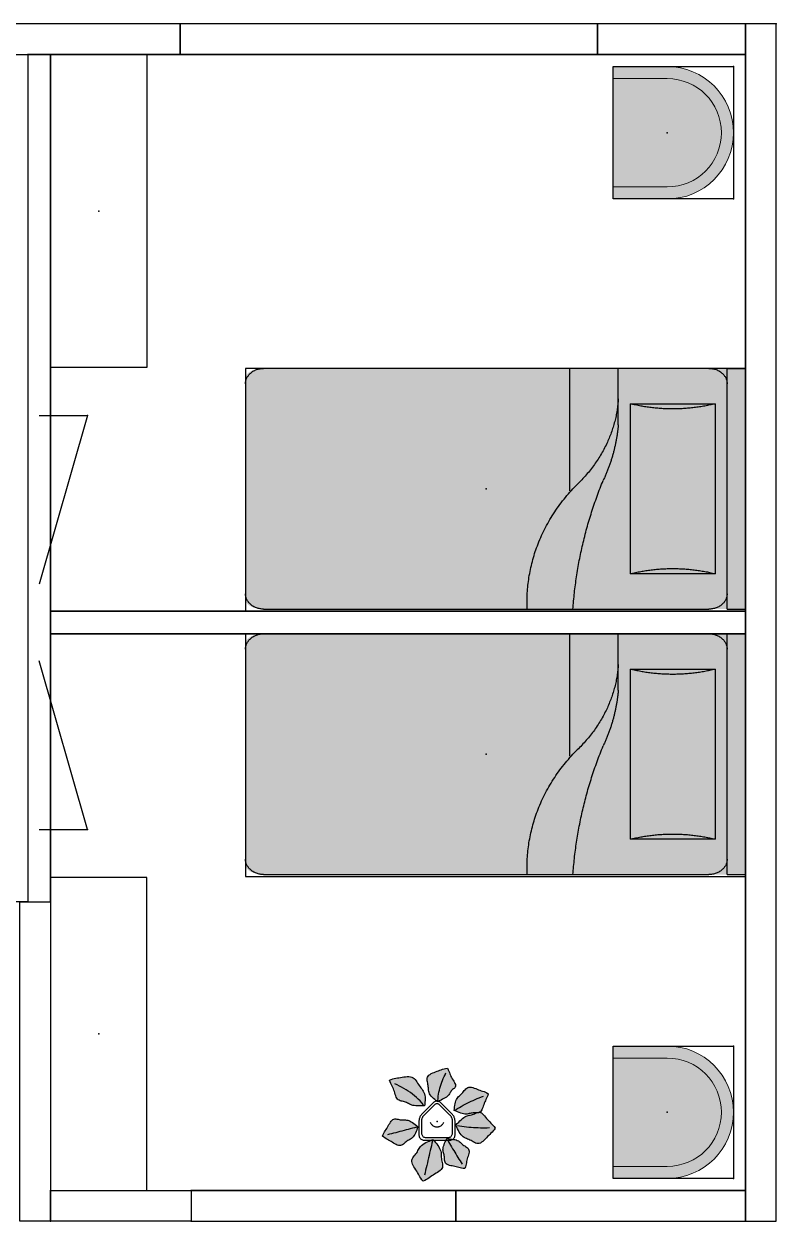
# Model space of a CAD drawing. Header units: millimetres. Extents: x 0 to 9246, y 0 to 4972.
# Drawn here: x 6122 to 9246, y 0 to 4972 of the extents above; entities that cross this region are included whole.
import ezdxf

# ---------------------------------------------------------------- set-up
doc = ezdxf.new("R2010")
doc.units = ezdxf.units.MM
for name, color, linetype, true_color in [('Doors', 96, 'Continuous', 0x007f00), ('EH-PLANT-FILL', 9, 'Continuous', 0xa6e6bd), ('EH-PLANT-LEAVES', 103, 'Continuous', 0x4dcc7a), ('EH-PLANT-POT', 118, 'Continuous', 0x003b2b), ('EH-PLANT-STEMS', 37, 'Continuous', 0x8c5e36), ('Furniture', 37, 'Continuous', 0x75664f), ('FurnitureRefRec', 254, 'Continuous', 0xd5d5d5), ('PT Top Left Furniture', 211, 'Continuous', 0xff7fff), ('PT Top Right', 96, 'Continuous', 0x007f00), ('PT Top Right Furniture', 200, 'Continuous', 0xbf3fff), ('Walls', 1, 'Continuous', 0xff0000)]:
    doc.layers.add(name, color=color, linetype=linetype, true_color=true_color)
for name, color, linetype in [('Furniture Stretch', 7, 'Continuous'), ('Rooms$Bed Room', 7, 'Continuous'), ('Rooms$Living Room', 7, 'Continuous'), ('Windows', 7, 'Continuous')]:
    doc.layers.add(name, color=color, linetype=linetype)

# ---------------------------------------------------------------- blocks, each defined once
blk = doc.blocks.new('Chair')
at = {"layer": 'Furniture'}
blk.add_hatch(color=7, dxfattribs=at).paths.add_polyline_path([(500, 0), (500, 225), (499.8, 234.5), (499.3, 244), (498.5, 253.4), (497.4, 262.9), (495.9, 272.2), (494.1, 281.6), (492, 290.8), (489.6, 300), (486.8, 309.1), (483.8, 318.1), (480.4, 326.9), (476.7, 335.7), (472.8, 344.3), (468.5, 352.8), (463.9, 361.1), (459.1, 369.3), (454, 377.3), (448.6, 385.1), (442.9, 392.7), (437, 400.1), (430.8, 407.4), (424.4, 414.4), (417.8, 421.1), (410.9, 427.7), (403.8, 434), (396.5, 440), (388.9, 445.8), (381.2, 451.3), (373.3, 456.6), (365.2, 461.6), (357, 466.3), (348.6, 470.7), (340, 474.8), (331.3, 478.6), (322.5, 482.1), (313.6, 485.3), (304.5, 488.2), (295.4, 490.8), (286.2, 493.1), (276.9, 495.1), (267.6, 496.7), (258.1, 498), (248.7, 499), (239.2, 499.6), (229.7, 500), (220.3, 500), (210.8, 499.6), (201.3, 499), (191.9, 498), (182.4, 496.7), (173.1, 495.1), (163.8, 493.1), (154.6, 490.8), (145.5, 488.2), (136.4, 485.3), (127.5, 482.1), (118.7, 478.6), (110, 474.8), (101.4, 470.7), (93, 466.3), (84.8, 461.6), (76.7, 456.6), (68.8, 451.3), (61.1, 445.8), (53.5, 440), (46.2, 434), (39.1, 427.7), (32.2, 421.1), (25.6, 414.4), (19.2, 407.4), (13, 400.1), (7.1, 392.7), (1.4, 385.1), (-4, 377.3), (-9.1, 369.3), (-13.9, 361.1), (-18.5, 352.8), (-22.8, 344.3), (-26.7, 335.7), (-30.4, 326.9), (-33.8, 318.1), (-36.8, 309.1), (-39.6, 300), (-42, 290.8), (-44.1, 281.6), (-45.9, 272.2), (-47.4, 262.9), (-48.5, 253.4), (-49.3, 244), (-49.8, 234.5), (-50, 225), (-50, 0)], flags=0)
at = {"layer": 'Furniture', "linetype": 'Continuous', "lineweight": 13}
for p, q in [((0, 225), (0, 0)), ((450, 0), (450, 225)), ((0, 0), (450, 0))]:
    blk.add_line(p, q, dxfattribs=at)
for points in [[(-50, 225), (-50, 0)], [(500, 0), (500, 225)]]:
    blk.add_lwpolyline(points, dxfattribs=at)
for radius in [275, 225]:
    blk.add_arc((225, 225), radius, 0, 180, dxfattribs=at)
at = {"layer": 'FurnitureRefRec'}
blk.add_lwpolyline([(500, 500), (-50, 500), (-50, 0), (500, 0)], close=True, dxfattribs=at)
at = {"layer": 'PT Top Left Furniture'}
blk.add_point((-50, 500), dxfattribs=at)
at = {"layer": 'PT Top Right Furniture'}
blk.add_point((500, 500), dxfattribs=at)
blk = doc.blocks.new('Bedopstelling Klein')
at = {"layer": 'Furniture'}
blk.add_hatch(color=7, dxfattribs=at).paths.add_polyline_path([(-75.3, 0), (-71.9, 0), (-68.5, 0.2), (-65.1, 0.4), (-61.6, 0.7), (-58.1, 1.1), (-54.6, 1.5), (-51.1, 2.1), (-47.6, 2.8), (-44.1, 3.6), (-40.7, 4.5), (-37.4, 5.5), (-34.1, 6.5), (-32.5, 7.1), (-30.9, 7.7), (-29.4, 8.3), (-27.8, 9), (-26.3, 9.6), (-24.9, 10.3), (-23.5, 11), (-22.1, 11.7), (-20.7, 12.5), (-19.4, 13.3), (-18.1, 14), (-16.8, 14.8), (-15.6, 15.6), (-14.5, 16.5), (-13.4, 17.3), (-12.3, 18.2), (-11.2, 19), (-10.3, 19.9), (-9.3, 20.8), (-8.4, 21.7), (-7.6, 22.6), (-6.8, 23.5), (-6, 24.4), (-5.3, 25.3), (-4.9, 25.8), (-4.6, 26.3), (-4.3, 26.7), (-4, 27.2), (-3.7, 27.7), (-3.4, 28.1), (-3.2, 28.6), (-2.9, 29.1), (-2.7, 29.5), (-2.4, 30), (-2.2, 30.5), (-2, 30.9), (-1.8, 31.4), (-1.6, 31.9), (-1.4, 32.3), (-1.3, 32.8), (-1.1, 33.3), (-1, 33.7), (-0.8, 34.2), (-0.7, 34.7), (-0.6, 35.1), (-0.5, 35.6), (-0.4, 36), (-0.3, 36.5), (-0.2, 37), (-0.2, 37.4), (-0.1, 37.9), (-0.1, 38.3), (0, 38.8), (0, 39.2), (0, 39.7), (0, 40.1), (0, 959.9), (0, 960.3), (0, 960.8), (0, 961.2), (-0.1, 961.7), (-0.1, 962.1), (-0.2, 962.6), (-0.2, 963), (-0.3, 963.5), (-0.4, 964), (-0.5, 964.4), (-0.6, 964.9), (-0.7, 965.3), (-0.8, 965.8), (-1, 966.3), (-1.1, 966.7), (-1.3, 967.2), (-1.4, 967.7), (-1.6, 968.1), (-1.8, 968.6), (-2, 969.1), (-2.2, 969.5), (-2.4, 970), (-2.7, 970.5), (-2.9, 970.9), (-3.2, 971.4), (-3.4, 971.9), (-3.7, 972.3), (-4, 972.8), (-4.3, 973.3), (-4.6, 973.7), (-4.9, 974.2), (-5.3, 974.7), (-6, 975.6), (-6.8, 976.5), (-7.6, 977.4), (-8.4, 978.3), (-9.3, 979.2), (-10.3, 980.1), (-11.2, 981), (-12.3, 981.8), (-13.4, 982.7), (-14.5, 983.5), (-15.6, 984.4), (-16.8, 985.2), (-18.1, 986), (-19.4, 986.7), (-20.7, 987.5), (-22.1, 988.3), (-23.5, 989), (-24.9, 989.7), (-26.3, 990.4), (-27.8, 991), (-29.4, 991.7), (-30.9, 992.3), (-32.5, 992.9), (-34.1, 993.5), (-37.4, 994.5), (-40.7, 995.5), (-44.1, 996.4), (-47.6, 997.2), (-51.1, 997.9), (-54.6, 998.5), (-58.1, 998.9), (-61.6, 999.3), (-65.1, 999.6), (-68.5, 999.8), (-71.9, 1000), (-75.3, 1000), (-2076.2, 1000), (-2076.2, 0), (-2000, 0)], flags=0)
at = {"layer": 'Furniture', "color": 37, "true_color": 0x766750}
for p, q in [((-2000, 1000), (-2076.2, 1000)), ((-75.3, 1000), (-1924.7, 1000)), ((-1949.8, 852.9), (-1598.4, 852.9)), ((-1949.8, 147.1), (-1949.8, 852.9)), ((-1598.4, 852.9), (-1598.4, 147.1)), ((-1598.4, 147.1), (-1949.8, 147.1)), ((-1924.7, 0), (-75.3, 0)), ((-2000, 0), (-2076.2, 0))]:
    blk.add_line(p, q, dxfattribs=at)
for points in [[(-2076.2, 1000), (-2076.2, 0)], [(-2000, 1000), (-2000, 0)], [(0, 64.2), (0, 935.8)], [(-1347.4, 508), (-1347.4, 0)], [(-1548.2, 234.2), (-1548.2, 0)]]:
    blk.add_lwpolyline(points, dxfattribs=at)
for points, weights in [([(-2000, 935.8), (-2000, 1000), (-1924.7, 1000)], [1, 0.707106781186, 1]), ([(-1359.9, 1000), (-1378.9, 725.2), (-1485.4, 465.3)], [1, 0.990404896115, 1]), ([(-1170.2, 1000), (-1155.8, 710.3), (-1372.5, 486.7)], [1, 0.933646644704, 1]), ([(-75.3, 1000), (0, 1000), (0, 935.8)], [1, 0.707106781187, 1]), ([(-1598.4, 852.9), (-1774.1, 809.3), (-1949.8, 852.9)], [1, 0.959999998575, 1]), ([(-1548.2, 127.2), (-1534.8, 333.4), (-1372.5, 486.7)], [1, 0.942933891278, 1]), ([(-1548.2, 234.2), (-1537.6, 353.8), (-1485.4, 465.3)], [1, 0.988393644073, 1]), ([(-1949.8, 147.1), (-1774.1, 190.7), (-1598.4, 147.1)], [1, 0.959999998575, 1]), ([(-1924.7, 0), (-2000, 0), (-2000, 64.2)], [1, 0.707106781186, 1]), ([(0, 64.2), (0, 0), (-75.3, 0)], [1, 0.707106781186, 1])]:
    blk.add_rational_spline(points, weights, degree=2, dxfattribs=at)
at = {"layer": 'FurnitureRefRec'}
blk.add_lwpolyline([(0, 0), (0, 1008.5), (-2076.2, 1008.5), (-2076.2, 0)], close=True, dxfattribs=at)
at = {"layer": 'PT Top Left Furniture'}
blk.add_point((-2076.2, 0), dxfattribs=at)
at = {"layer": 'PT Top Right Furniture'}
blk.add_point((-2076.2, 1008.5), dxfattribs=at)
blk = doc.blocks.new('EH_PLANT_BROADLEAF')
at = {"layer": 'EH-PLANT-FILL'}
for points in [[(3.559, 81.43), (-2.852, 85.895), (-8.628, 90.481), (-14.147, 95.199), (-19.286, 100.028), (-23.863, 104.935), (-27.715, 109.88), (-30.737, 114.822), (-32.915, 119.729), (-34.326, 124.584), (-35.134, 129.388), (-35.556, 134.16), (-35.826, 138.934), (-36.152, 143.752), (-36.675, 148.65), (-37.448, 153.65), (-38.413, 158.75), (-39.418, 163.918), (-40.236, 169.093), (-40.602, 174.192), (-40.256, 179.117), (-38.989, 183.773), (-36.674, 188.079), (-33.287, 191.987), (-28.912, 195.48), (-23.72, 198.584), (-17.945, 201.356), (-11.842, 203.875), (-5.647, 206.227), (0.463, 208.485), (6.388, 210.697), (12.124, 212.874), (17.75, 214.986), (23.41, 216.964), (29.297, 218.706), (35.644, 220.077), (43.057, 220.72), (46.606, 214.229), (49.179, 208.418), (51.384, 202.932), (53.453, 197.636), (55.578, 192.429), (57.907, 187.244), (60.518, 182.052), (63.406, 176.865), (66.474, 171.731), (69.543, 166.726), (72.38, 161.936), (74.729, 157.442), (76.357, 153.302), (77.093, 149.542), (76.854, 146.149), (75.663, 143.074), (73.649, 140.237), (71.021, 137.545), (68.039, 134.902), (64.968, 132.225), (62.036, 129.454), (59.397, 126.559), (57.105, 123.54), (55.111, 120.419), (53.272, 117.234), (51.382, 114.027), (49.206, 110.835), (46.527, 107.677), (43.183, 104.556), (39.095, 101.456), (34.28, 98.346), (28.84, 95.186), (22.94, 91.938), (16.761, 88.571), (10.427, 85.064)], [(-52.359, 64.514), (-60.185, 64.508), (-67.566, 64.673), (-74.767, 64.799), (-81.712, 64.964), (-88.285, 65.292), (-94.389, 65.901), (-99.973, 66.877), (-105.042, 68.253), (-109.664, 69.999), (-113.955, 72.027), (-118.06, 74.202), (-122.129, 76.373), (-126.288, 78.395), (-130.616, 80.161), (-135.136, 81.628), (-139.808, 82.825), (-144.538, 83.86), (-149.195, 84.899), (-153.635, 86.15), (-157.727, 87.825), (-161.375, 90.108), (-164.534, 93.129), (-167.215, 96.937), (-169.489, 101.497), (-171.464, 106.697), (-173.276, 112.364), (-175.062, 118.3), (-176.94, 124.312), (-178.994, 130.247), (-181.265, 136.014), (-183.751, 141.601), (-186.409, 147.073), (-189.175, 152.56), (-191.97, 158.24), (-194.706, 164.341), (-197.158, 171.457), (-190.294, 174.667), (-183.767, 176.736), (-177.356, 178.257), (-170.973, 179.46), (-164.542, 180.524), (-157.999, 181.578), (-151.305, 182.69), (-144.459, 183.847), (-137.502, 184.961), (-130.52, 185.878), (-123.635, 186.406), (-116.983, 186.349), (-110.703, 185.535), (-104.905, 183.852), (-99.66, 181.267), (-94.981, 177.83), (-90.826, 173.671), (-87.099, 168.976), (-83.671, 163.958), (-80.4, 158.826), (-77.155, 153.748), (-73.846, 148.831), (-70.433, 144.108), (-66.939, 139.534), (-63.446, 135.006), (-60.083, 130.38), (-56.998, 125.504), (-54.339, 120.246), (-52.225, 114.52), (-50.722, 108.297), (-49.839, 101.61), (-49.525, 94.547), (-49.684, 87.228), (-50.204, 79.777), (-51.006, 72.276)], [(71.916, 45.285), (72.367, 52.869), (73.169, 60.012), (74.132, 67.012), (75.31, 73.77), (76.784, 80.137), (78.627, 85.976), (80.877, 91.196), (83.533, 95.775), (86.548, 99.771), (89.842, 103.309), (93.308, 106.564), (96.839, 109.729), (100.339, 112.976), (103.747, 116.43), (107.044, 120.137), (110.256, 124.055), (113.452, 128.056), (116.73, 131.945), (120.201, 135.488), (123.971, 138.452), (128.121, 140.64), (132.696, 141.923), (137.696, 142.261), (143.076, 141.71), (148.76, 140.406), (154.644, 138.547), (160.623, 136.356), (166.6, 134.043), (172.506, 131.773), (178.303, 129.637), (183.991, 127.646), (189.603, 125.724), (195.196, 123.731), (200.844, 121.478), (206.632, 118.727), (212.783, 114.859), (210.755, 107.902), (208.381, 102.016), (205.885, 96.583), (203.352, 91.365), (200.856, 86.172), (198.454, 80.864), (196.18, 75.368), (194.033, 69.691), (191.977, 63.927), (189.942, 58.241), (187.832, 52.841), (185.541, 47.953), (182.967, 43.772), (180.033, 40.436), (176.695, 38.002), (172.952, 36.427), (168.851, 35.585), (164.473, 35.279), (159.922, 35.274), (155.312, 35.338), (150.739, 35.275), (146.274, 34.957), (141.943, 34.344), (137.727, 33.481), (133.563, 32.492), (129.359, 31.551), (125.006, 30.851), (120.399, 30.565), (115.456, 30.82), (110.131, 31.674), (104.423, 33.104), (98.372, 35.02), (92.049, 37.286), (85.536, 39.751), (78.888, 42.318)], [(-79.275, -22.154), (-81.698, -29.266), (-84.277, -35.862), (-86.916, -42.282), (-89.644, -48.418), (-92.505, -54.106), (-95.539, -59.198), (-98.769, -63.599), (-102.197, -67.29), (-105.803, -70.343), (-109.546, -72.9), (-113.372, -75.158), (-117.223, -77.331), (-121.049, -79.61), (-124.813, -82.129), (-128.505, -84.936), (-132.137, -87.983), (-135.748, -91.132), (-139.391, -94.17), (-143.132, -96.847), (-147.033, -98.915), (-151.145, -100.168), (-155.5, -100.473), (-160.103, -99.797), (-164.936, -98.202), (-169.956, -95.841), (-175.107, -92.929), (-180.329, -89.704), (-185.564, -86.389), (-190.769, -83.158), (-195.92, -80.108), (-201.017, -77.245), (-206.078, -74.491), (-211.142, -71.698), (-216.255, -68.668), (-221.476, -65.156), (-226.958, -60.521), (-224.199, -53.898), (-221.181, -48.388), (-218.057, -43.354), (-214.886, -38.547), (-211.715, -33.771), (-208.581, -28.878), (-205.503, -23.79), (-202.481, -18.513), (-199.492, -13.144), (-196.49, -7.856), (-193.421, -2.873), (-190.223, 1.566), (-186.838, 5.248), (-183.227, 8.019), (-179.37, 9.817), (-175.272, 10.675), (-170.965, 10.727), (-166.5, 10.177), (-161.939, 9.275), (-157.347, 8.27), (-152.78, 7.375), (-148.274, 6.728), (-143.843, 6.377), (-139.475, 6.275), (-135.135, 6.286), (-130.772, 6.22), (-126.328, 5.864), (-121.75, 5.02), (-116.996, 3.545), (-112.045, 1.37), (-106.901, -1.489), (-101.587, -4.936), (-96.141, -8.823), (-90.609, -12.985), (-85.019, -17.316)], [(78.645, -15.209), (84.418, -9.01), (89.999, -3.375), (95.468, 2.097), (100.808, 7.276), (105.995, 11.968), (111.012, 15.995), (115.855, 19.242), (120.538, 21.687), (125.087, 23.409), (129.537, 24.58), (133.927, 25.43), (138.292, 26.212), (142.658, 27.152), (147.038, 28.409), (151.431, 30.041), (155.825, 31.992), (160.203, 34.096), (164.542, 36.1), (168.825, 37.709), (173.041, 38.624), (177.192, 38.602), (181.286, 37.485), (185.344, 35.23), (189.391, 31.915), (193.452, 27.721), (197.55, 22.903), (201.703, 17.746), (205.919, 12.516), (210.201, 7.419), (214.547, 2.571), (218.953, -2.019), (223.415, -6.444), (227.934, -10.879), (232.517, -15.559), (237.179, -20.774), (241.961, -27.281), (237.632, -34.126), (233.181, -39.621), (228.649, -44.524), (224.052, -49.124), (219.397, -53.657), (214.685, -58.297), (209.914, -63.136), (205.079, -68.167), (200.178, -73.273), (195.215, -78.249), (190.198, -82.827), (185.147, -86.724), (180.083, -89.684), (175.032, -91.526), (170.021, -92.173), (165.069, -91.668), (160.187, -90.166), (155.375, -87.915), (150.624, -85.209), (145.915, -82.347), (141.229, -79.58), (136.546, -77.074), (131.856, -74.886), (127.158, -72.957), (122.466, -71.129), (117.805, -69.176), (113.212, -66.845), (108.725, -63.904), (104.379, -60.184), (100.203, -55.604), (96.209, -50.188), (92.393, -44.05), (88.741, -37.367), (85.227, -30.334), (81.835, -23.081)], [(-17.31, -74.63), (-11.505, -81.067), (-6.299, -87.368), (-1.296, -93.624), (3.377, -99.804), (7.534, -105.867), (11, -111.77), (13.668, -117.489), (15.518, -123.018), (16.63, -128.375), (17.173, -133.601), (17.374, -138.747), (17.479, -143.871), (17.71, -149.025), (18.221, -154.245), (19.067, -159.544), (20.194, -164.909), (21.44, -170.304), (22.561, -175.669), (23.269, -180.939), (23.278, -186.044), (22.351, -190.93), (20.337, -195.559), (17.196, -199.923), (13.004, -204.037), (7.936, -207.945), (2.24, -211.702), (-3.809, -215.375), (-9.955, -219.023), (-15.997, -222.694), (-21.826, -226.414), (-27.433, -230.185), (-32.907, -233.985), (-38.421, -237.776), (-44.199, -241.502), (-50.525, -245.096), (-58.131, -248.384), (-63.444, -242.025), (-67.477, -235.972), (-70.964, -230.051), (-74.188, -224.193), (-77.375, -218.346), (-80.695, -212.468), (-84.239, -206.539), (-87.998, -200.561), (-91.862, -194.559), (-95.631, -188.581), (-99.048, -182.689), (-101.838, -176.945), (-103.754, -171.409), (-104.621, -166.121), (-104.361, -161.098), (-103.017, -156.332), (-100.738, -151.785), (-97.761, -147.401), (-94.373, -143.114), (-90.861, -138.854), (-87.47, -134.566), (-84.361, -130.211), (-81.589, -125.776), (-79.099, -121.275), (-76.735, -116.744), (-74.278, -112.234), (-71.48, -107.804), (-68.113, -103.505), (-64.011, -99.377), (-59.093, -95.439), (-53.377, -91.685), (-46.973, -88.09), (-40.053, -84.612), (-32.805, -81.209), (-25.356, -77.851)], [(40.68, -71.469), (47.978, -71.916), (54.814, -72.609), (61.493, -73.376), (67.919, -74.274), (73.948, -75.387), (79.45, -76.792), (84.341, -78.54), (88.61, -80.641), (92.317, -83.064), (95.594, -85.733), (98.613, -88.55), (101.562, -91.404), (104.611, -94.196), (107.876, -96.857), (111.399, -99.36), (115.137, -101.729), (118.968, -104.036), (122.706, -106.394), (126.134, -108.932), (129.036, -111.783), (131.234, -115.057), (132.616, -118.827), (133.152, -123.113), (132.903, -127.885), (132.001, -133.064), (130.636, -138.538), (129.015, -144.182), (127.331, -149.877), (125.736, -155.531), (124.311, -161.091), (123.063, -166.554), (121.923, -171.96), (120.765, -177.39), (119.417, -182.95), (117.67, -188.774), (114.977, -195.209), (108.005, -194.862), (101.988, -193.898), (96.38, -192.664), (90.969, -191.296), (85.585, -189.898), (80.101, -188.552), (74.45, -187.298), (68.636, -186.131), (62.742, -185.001), (56.92, -183.815), (51.362, -182.453), (46.277, -180.791), (41.852, -178.717), (38.221, -176.151), (35.445, -173.064), (33.493, -169.477), (32.254, -165.46), (31.55, -161.126), (31.165, -156.606), (30.881, -152.03), (30.513, -147.512), (29.938, -143.121), (29.113, -138.884), (28.082, -134.773), (26.96, -130.718), (25.916, -126.621), (25.138, -122.372), (24.8, -117.87), (25.032, -113.043), (25.895, -107.857), (27.377, -102.323), (29.396, -96.491), (31.82, -90.44), (34.506, -84.253), (37.358, -77.987)]]:
    blk.add_hatch(color=256, dxfattribs=at).paths.add_polyline_path(points, flags=0)
at = {"layer": 'EH-PLANT-LEAVES', "color": 103, "true_color": 0x4dcc7a}
for points in [[(3.559, 81.43), (-2.852, 85.895), (-8.628, 90.481), (-14.147, 95.199), (-19.286, 100.028), (-23.863, 104.935), (-27.715, 109.88), (-30.737, 114.822), (-32.915, 119.729), (-34.326, 124.584), (-35.134, 129.388), (-35.556, 134.16), (-35.826, 138.934), (-36.152, 143.752), (-36.675, 148.65), (-37.448, 153.65), (-38.413, 158.75), (-39.418, 163.918), (-40.236, 169.093), (-40.602, 174.192), (-40.256, 179.117), (-38.989, 183.773), (-36.674, 188.079), (-33.287, 191.987), (-28.912, 195.48), (-23.72, 198.584), (-17.945, 201.356), (-11.842, 203.875), (-5.647, 206.227), (0.463, 208.485), (6.388, 210.697), (12.124, 212.874), (17.75, 214.986), (23.41, 216.964), (29.297, 218.706), (35.644, 220.077), (43.057, 220.72), (46.606, 214.229), (49.179, 208.418), (51.384, 202.932), (53.453, 197.636), (55.578, 192.429), (57.907, 187.244), (60.518, 182.052), (63.406, 176.865), (66.474, 171.731), (69.543, 166.726), (72.38, 161.936), (74.729, 157.442), (76.357, 153.302), (77.093, 149.542), (76.854, 146.149), (75.663, 143.074), (73.649, 140.237), (71.021, 137.545), (68.039, 134.902), (64.968, 132.225), (62.036, 129.454), (59.397, 126.559), (57.105, 123.54), (55.111, 120.419), (53.272, 117.234), (51.382, 114.027), (49.206, 110.835), (46.527, 107.677), (43.183, 104.556), (39.095, 101.456), (34.28, 98.346), (28.84, 95.186), (22.94, 91.938), (16.761, 88.571), (10.427, 85.064)], [(-52.359, 64.514), (-60.185, 64.508), (-67.566, 64.673), (-74.767, 64.799), (-81.712, 64.964), (-88.285, 65.292), (-94.389, 65.901), (-99.973, 66.877), (-105.042, 68.253), (-109.664, 69.999), (-113.955, 72.027), (-118.06, 74.202), (-122.129, 76.373), (-126.288, 78.395), (-130.616, 80.161), (-135.136, 81.628), (-139.808, 82.825), (-144.538, 83.86), (-149.195, 84.899), (-153.635, 86.15), (-157.727, 87.825), (-161.375, 90.108), (-164.534, 93.129), (-167.215, 96.937), (-169.489, 101.497), (-171.464, 106.697), (-173.276, 112.364), (-175.062, 118.3), (-176.94, 124.312), (-178.994, 130.247), (-181.265, 136.014), (-183.751, 141.601), (-186.409, 147.073), (-189.175, 152.56), (-191.97, 158.24), (-194.706, 164.341), (-197.158, 171.457), (-190.294, 174.667), (-183.767, 176.736), (-177.356, 178.257), (-170.973, 179.46), (-164.542, 180.524), (-157.999, 181.578), (-151.305, 182.69), (-144.459, 183.847), (-137.502, 184.961), (-130.52, 185.878), (-123.635, 186.406), (-116.983, 186.349), (-110.703, 185.535), (-104.905, 183.852), (-99.66, 181.267), (-94.981, 177.83), (-90.826, 173.671), (-87.099, 168.976), (-83.671, 163.958), (-80.4, 158.826), (-77.155, 153.748), (-73.846, 148.831), (-70.433, 144.108), (-66.939, 139.534), (-63.446, 135.006), (-60.083, 130.38), (-56.998, 125.504), (-54.339, 120.246), (-52.225, 114.52), (-50.722, 108.297), (-49.839, 101.61), (-49.525, 94.547), (-49.684, 87.228), (-50.204, 79.777), (-51.006, 72.276)], [(71.916, 45.285), (72.367, 52.869), (73.169, 60.012), (74.132, 67.012), (75.31, 73.77), (76.784, 80.137), (78.627, 85.976), (80.877, 91.196), (83.533, 95.775), (86.548, 99.771), (89.842, 103.309), (93.308, 106.564), (96.839, 109.729), (100.339, 112.976), (103.747, 116.43), (107.044, 120.137), (110.256, 124.055), (113.452, 128.056), (116.73, 131.945), (120.201, 135.488), (123.971, 138.452), (128.121, 140.64), (132.696, 141.923), (137.696, 142.261), (143.076, 141.71), (148.76, 140.406), (154.644, 138.547), (160.623, 136.356), (166.6, 134.043), (172.506, 131.773), (178.303, 129.637), (183.991, 127.646), (189.603, 125.724), (195.196, 123.731), (200.844, 121.478), (206.632, 118.727), (212.783, 114.859), (210.755, 107.902), (208.381, 102.016), (205.885, 96.583), (203.352, 91.365), (200.856, 86.172), (198.454, 80.864), (196.18, 75.368), (194.033, 69.691), (191.977, 63.927), (189.942, 58.241), (187.832, 52.841), (185.541, 47.953), (182.967, 43.772), (180.033, 40.436), (176.695, 38.002), (172.952, 36.427), (168.851, 35.585), (164.473, 35.279), (159.922, 35.274), (155.312, 35.338), (150.739, 35.275), (146.274, 34.957), (141.943, 34.344), (137.727, 33.481), (133.563, 32.492), (129.359, 31.551), (125.006, 30.851), (120.399, 30.565), (115.456, 30.82), (110.131, 31.674), (104.423, 33.104), (98.372, 35.02), (92.049, 37.286), (85.536, 39.751), (78.888, 42.318)], [(-79.275, -22.154), (-81.698, -29.266), (-84.277, -35.862), (-86.916, -42.282), (-89.644, -48.418), (-92.505, -54.106), (-95.539, -59.198), (-98.769, -63.599), (-102.197, -67.29), (-105.803, -70.343), (-109.546, -72.9), (-113.372, -75.158), (-117.223, -77.331), (-121.049, -79.61), (-124.813, -82.129), (-128.505, -84.936), (-132.137, -87.983), (-135.748, -91.132), (-139.391, -94.17), (-143.132, -96.847), (-147.033, -98.915), (-151.145, -100.168), (-155.5, -100.473), (-160.103, -99.797), (-164.936, -98.202), (-169.956, -95.841), (-175.107, -92.929), (-180.329, -89.704), (-185.564, -86.389), (-190.769, -83.158), (-195.92, -80.108), (-201.017, -77.245), (-206.078, -74.491), (-211.142, -71.698), (-216.255, -68.668), (-221.476, -65.156), (-226.958, -60.521), (-224.199, -53.898), (-221.181, -48.388), (-218.057, -43.354), (-214.886, -38.547), (-211.715, -33.771), (-208.581, -28.878), (-205.503, -23.79), (-202.481, -18.513), (-199.492, -13.144), (-196.49, -7.856), (-193.421, -2.873), (-190.223, 1.566), (-186.838, 5.248), (-183.227, 8.019), (-179.37, 9.817), (-175.272, 10.675), (-170.965, 10.727), (-166.5, 10.177), (-161.939, 9.275), (-157.347, 8.27), (-152.78, 7.375), (-148.274, 6.728), (-143.843, 6.377), (-139.475, 6.275), (-135.135, 6.286), (-130.772, 6.22), (-126.328, 5.864), (-121.75, 5.02), (-116.996, 3.545), (-112.045, 1.37), (-106.901, -1.489), (-101.587, -4.936), (-96.141, -8.823), (-90.609, -12.985), (-85.019, -17.316)], [(78.645, -15.209), (84.418, -9.01), (89.999, -3.375), (95.468, 2.097), (100.808, 7.276), (105.995, 11.968), (111.012, 15.995), (115.855, 19.242), (120.538, 21.687), (125.087, 23.409), (129.537, 24.58), (133.927, 25.43), (138.292, 26.212), (142.658, 27.152), (147.038, 28.409), (151.431, 30.041), (155.825, 31.992), (160.203, 34.096), (164.542, 36.1), (168.825, 37.709), (173.041, 38.624), (177.192, 38.602), (181.286, 37.485), (185.344, 35.23), (189.391, 31.915), (193.452, 27.721), (197.55, 22.903), (201.703, 17.746), (205.919, 12.516), (210.201, 7.419), (214.547, 2.571), (218.953, -2.019), (223.415, -6.444), (227.934, -10.879), (232.517, -15.559), (237.179, -20.774), (241.961, -27.281), (237.632, -34.126), (233.181, -39.621), (228.649, -44.524), (224.052, -49.124), (219.397, -53.657), (214.685, -58.297), (209.914, -63.136), (205.079, -68.167), (200.178, -73.273), (195.215, -78.249), (190.198, -82.827), (185.147, -86.724), (180.083, -89.684), (175.032, -91.526), (170.021, -92.173), (165.069, -91.668), (160.187, -90.166), (155.375, -87.915), (150.624, -85.209), (145.915, -82.347), (141.229, -79.58), (136.546, -77.074), (131.856, -74.886), (127.158, -72.957), (122.466, -71.129), (117.805, -69.176), (113.212, -66.845), (108.725, -63.904), (104.379, -60.184), (100.203, -55.604), (96.209, -50.188), (92.393, -44.05), (88.741, -37.367), (85.227, -30.334), (81.835, -23.081)], [(-17.31, -74.63), (-11.505, -81.067), (-6.299, -87.368), (-1.296, -93.624), (3.377, -99.804), (7.534, -105.867), (11, -111.77), (13.668, -117.489), (15.518, -123.018), (16.63, -128.375), (17.173, -133.601), (17.374, -138.747), (17.479, -143.871), (17.71, -149.025), (18.221, -154.245), (19.067, -159.544), (20.194, -164.909), (21.44, -170.304), (22.561, -175.669), (23.269, -180.939), (23.278, -186.044), (22.351, -190.93), (20.337, -195.559), (17.196, -199.923), (13.004, -204.037), (7.936, -207.945), (2.24, -211.702), (-3.809, -215.375), (-9.955, -219.023), (-15.997, -222.694), (-21.826, -226.414), (-27.433, -230.185), (-32.907, -233.985), (-38.421, -237.776), (-44.199, -241.502), (-50.525, -245.096), (-58.131, -248.384), (-63.444, -242.025), (-67.477, -235.972), (-70.964, -230.051), (-74.188, -224.193), (-77.375, -218.346), (-80.695, -212.468), (-84.239, -206.539), (-87.998, -200.561), (-91.862, -194.559), (-95.631, -188.581), (-99.048, -182.689), (-101.838, -176.945), (-103.754, -171.409), (-104.621, -166.121), (-104.361, -161.098), (-103.017, -156.332), (-100.738, -151.785), (-97.761, -147.401), (-94.373, -143.114), (-90.861, -138.854), (-87.47, -134.566), (-84.361, -130.211), (-81.589, -125.776), (-79.099, -121.275), (-76.735, -116.744), (-74.278, -112.234), (-71.48, -107.804), (-68.113, -103.505), (-64.011, -99.377), (-59.093, -95.439), (-53.377, -91.685), (-46.973, -88.09), (-40.053, -84.612), (-32.805, -81.209), (-25.356, -77.851)], [(40.68, -71.469), (47.978, -71.916), (54.814, -72.609), (61.493, -73.376), (67.919, -74.274), (73.948, -75.387), (79.45, -76.792), (84.341, -78.54), (88.61, -80.641), (92.317, -83.064), (95.594, -85.733), (98.613, -88.55), (101.562, -91.404), (104.611, -94.196), (107.876, -96.857), (111.399, -99.36), (115.137, -101.729), (118.968, -104.036), (122.706, -106.394), (126.134, -108.932), (129.036, -111.783), (131.234, -115.057), (132.616, -118.827), (133.152, -123.113), (132.903, -127.885), (132.001, -133.064), (130.636, -138.538), (129.015, -144.182), (127.331, -149.877), (125.736, -155.531), (124.311, -161.091), (123.063, -166.554), (121.923, -171.96), (120.765, -177.39), (119.417, -182.95), (117.67, -188.774), (114.977, -195.209), (108.005, -194.862), (101.988, -193.898), (96.38, -192.664), (90.969, -191.296), (85.585, -189.898), (80.101, -188.552), (74.45, -187.298), (68.636, -186.131), (62.742, -185.001), (56.92, -183.815), (51.362, -182.453), (46.277, -180.791), (41.852, -178.717), (38.221, -176.151), (35.445, -173.064), (33.493, -169.477), (32.254, -165.46), (31.55, -161.126), (31.165, -156.606), (30.881, -152.03), (30.513, -147.512), (29.938, -143.121), (29.113, -138.884), (28.082, -134.773), (26.96, -130.718), (25.916, -126.621), (25.138, -122.372), (24.8, -117.87), (25.032, -113.043), (25.895, -107.857), (27.377, -102.323), (29.396, -96.491), (31.82, -90.44), (34.506, -84.253), (37.358, -77.987)]]:
    blk.add_lwpolyline(points, close=True, dxfattribs=at)
at = {"layer": 'EH-PLANT-POT', "color": 118, "true_color": 0x003b2b}
for points in [[(-75, -52.5), (-74.823, -56.573), (-74.292, -60.292), (-73.406, -63.656), (-72.167, -66.667), (-70.573, -69.323), (-68.625, -71.625), (-66.323, -73.573), (-63.667, -75.167), (-60.656, -76.406), (-57.292, -77.292), (-53.573, -77.823), (-49.5, -78), (49.5, -78), (53.573, -77.823), (57.292, -77.292), (60.656, -76.406), (63.667, -75.167), (66.323, -73.573), (68.625, -71.625), (70.573, -69.323), (72.167, -66.667), (73.406, -63.656), (74.292, -60.292), (74.823, -56.573), (75, -52.5), (75, 0.15), (74.912, 3.089), (74.649, 5.955), (74.211, 8.748), (73.598, 11.469), (72.809, 14.117), (71.845, 16.693), (70.705, 19.196), (69.39, 21.626), (67.9, 23.984), (66.235, 26.269), (64.394, 28.482), (62.378, 30.622), (15.327, 77.673), (12.772, 80.015), (10.218, 81.931), (7.663, 83.421), (5.109, 84.485), (2.554, 85.124), (0, 85.337), (-2.554, 85.124), (-5.109, 84.485), (-7.663, 83.421), (-10.218, 81.931), (-12.772, 80.015), (-15.327, 77.673), (-62.378, 30.622), (-64.394, 28.482), (-66.235, 26.269), (-67.9, 23.984), (-69.39, 21.626), (-70.705, 19.196), (-71.845, 16.693), (-72.809, 14.117), (-73.598, 11.469), (-74.211, 8.748), (-74.649, 5.955), (-74.912, 3.089), (-75, 0.15)], [(-64.5, -45.15), (-64.348, -48.653), (-63.891, -51.851), (-63.129, -54.744), (-62.063, -57.333), (-60.693, -59.618), (-59.017, -61.597), (-57.038, -63.273), (-54.753, -64.643), (-52.164, -65.709), (-49.271, -66.471), (-46.073, -66.928), (-42.57, -67.08), (42.57, -67.08), (46.073, -66.928), (49.271, -66.471), (52.164, -65.709), (54.753, -64.643), (57.038, -63.273), (59.018, -61.597), (60.693, -59.618), (62.063, -57.333), (63.129, -54.744), (63.891, -51.851), (64.348, -48.653), (64.5, -45.15), (64.5, 0.129), (64.425, 2.656), (64.198, 5.121), (63.822, 7.523), (63.294, 9.863), (62.615, 12.141), (61.786, 14.356), (60.806, 16.509), (59.676, 18.599), (58.394, 20.626), (56.962, 22.592), (55.379, 24.494), (53.645, 26.335), (13.181, 66.799), (10.984, 68.813), (8.787, 70.461), (6.59, 71.742), (4.394, 72.657), (2.197, 73.207), (0, 73.39), (-2.197, 73.207), (-4.394, 72.657), (-6.59, 71.742), (-8.787, 70.461), (-10.984, 68.813), (-13.181, 66.799), (-53.645, 26.335), (-55.379, 24.494), (-56.962, 22.592), (-58.394, 20.626), (-59.676, 18.599), (-60.806, 16.509), (-61.786, 14.356), (-62.615, 12.141), (-63.294, 9.863), (-63.822, 7.523), (-64.198, 5.121), (-64.425, 2.656), (-64.5, 0.129)]]:
    blk.add_lwpolyline(points, close=True, dxfattribs=at)
blk.add_lwpolyline([(-28.198, -2.742), (-27.114, -5.339), (-25.791, -7.824), (-24.242, -10.173), (-22.479, -12.367), (-20.518, -14.386), (-18.377, -16.212), (-16.074, -17.83), (-13.63, -19.225), (-11.066, -20.385), (-8.404, -21.299), (-5.668, -21.96), (-2.883, -22.361), (-0.072, -22.5), (2.74, -22.375), (5.527, -21.986), (8.266, -21.339), (10.932, -20.437), (13.502, -19.29), (15.953, -17.907), (18.264, -16.3), (20.414, -14.484), (22.384, -12.474), (24.157, -10.289), (25.718, -7.947), (27.052, -5.469), (28.148, -2.877)], dxfattribs=at)
at = {"layer": 'EH-PLANT-STEMS', "color": 37, "true_color": 0x8c5e36}
for points in [[(3.821, 87.424), (4.471, 95.952), (5.396, 104.455), (6.595, 112.923), (8.068, 121.348), (9.812, 129.721), (11.825, 138.034), (14.107, 146.277), (16.654, 154.442), (19.463, 162.52), (22.532, 170.503), (25.858, 178.383), (29.436, 186.151), (33.264, 193.8), (37.337, 201.32)], [(-56.14, 69.173), (-63.138, 77.201), (-70.414, 84.979), (-77.959, 92.496), (-85.763, 99.744), (-93.818, 106.713), (-102.112, 113.394), (-110.635, 119.78), (-119.378, 125.862), (-128.33, 131.633), (-137.478, 137.087), (-146.813, 142.215), (-156.322, 147.012), (-165.993, 151.472), (-175.816, 155.589)], [(76.993, 48.482), (84.863, 53.281), (92.801, 57.967), (100.805, 62.539), (108.874, 66.995), (117.006, 71.335), (125.199, 75.558), (133.453, 79.663), (141.764, 83.649), (150.132, 87.516), (158.554, 91.262), (167.029, 94.887), (175.555, 98.389), (184.131, 101.77), (192.754, 105.026)], [(-85.053, -23.769), (-93.667, -26.153), (-102.287, -28.514), (-110.913, -30.854), (-119.545, -33.172), (-128.183, -35.467), (-136.826, -37.741), (-145.476, -39.993), (-154.131, -42.222), (-162.792, -44.43), (-171.458, -46.615), (-180.13, -48.778), (-188.807, -50.92), (-197.49, -53.039), (-206.178, -55.136)], [(84.536, -16.348), (94.002, -18.019), (103.494, -19.535), (113.01, -20.897), (122.547, -22.104), (132.102, -23.154), (141.672, -24.049), (151.257, -24.788), (160.851, -25.371), (170.454, -25.797), (180.063, -26.067), (189.675, -26.18), (199.288, -26.137), (208.898, -25.937), (218.504, -25.58)], [(-18.665, -80.475), (-21.031, -90.658), (-23.401, -100.84), (-25.775, -111.021), (-28.154, -121.201), (-30.536, -131.38), (-32.922, -141.558), (-35.312, -151.735), (-37.706, -161.911), (-40.104, -172.087), (-42.507, -182.261), (-44.913, -192.435), (-47.323, -202.607), (-49.738, -212.779), (-52.156, -222.949)], [(43.648, -76.684), (47.854, -84.018), (52.084, -91.338), (56.337, -98.645), (60.614, -105.938), (64.914, -113.217), (69.238, -120.481), (73.586, -127.732), (77.957, -134.969), (82.351, -142.192), (86.769, -149.4), (91.21, -156.595), (95.674, -163.774), (100.161, -170.939), (104.672, -178.09)]]:
    blk.add_lwpolyline(points, dxfattribs=at)

msp = doc.modelspace()

# ---------------------------------------------------------------- linework, layer by layer
at = {"layer": 'Doors'}
for points in [[(6185.7, 3345.8), (6385.7, 3345.8), (6185.7, 2645.8)], [(6185.7, 1626.3), (6385.7, 1626.3), (6185.7, 2326.3)]]:
    msp.add_lwpolyline(points, dxfattribs=at)
at = {"layer": 'Furniture'}
for points in [[(6632.7, 4845), (6632.7, 3545), (6232.7, 3545), (6232.7, 4845)], [(6632.7, 127), (6632.7, 1427), (6232.7, 1427), (6232.7, 127)]]:
    msp.add_lwpolyline(points, close=True, dxfattribs=at)
at = {"layer": 'PT Top Right'}
for p in [(6771, 4972), (8503.5, 4972), (9118.5, 4972), (9245.5, 4972), (6138.7, 4845), (6232.7, 4845), (6771, 4845), (8503.5, 4845), (9118.5, 4845), (8793.5, 4520), (6432.7, 4195), (6385.7, 3345.8), (8042.3, 3041.5), (6232.7, 2533), (9118.5, 2533), (6232.7, 2439), (9118.5, 2439), (8042.3, 1939), (6385.7, 1626.3), (6138.7, 1326), (6232.7, 1326), (6432.7, 777), (8793.5, 452), (7837.5, 413.7), (6232.7, 127), (6816, 127), (7916, 127), (9118.5, 127), (6232.7, 0), (6816, 0), (7916, 0), (9118.5, 0)]:
    msp.add_point(p, dxfattribs=at)
at = {"layer": 'Rooms$Bed Room'}
for points in [[(6232.7, 2533), (9118.5, 2533), (9118.5, 4845), (6232.7, 4845)], [(6232.7, 127), (9118.5, 127), (9118.5, 2439), (6232.7, 2439)]]:
    msp.add_lwpolyline(points, close=True, dxfattribs=at)
at = {"layer": 'Rooms$Living Room'}
msp.add_lwpolyline([(2007, 3156), (2007, 4845), (6138.7, 4845), (6138.7, 1326), (3107.5, 1326), (3107.5, 3156)], close=True, dxfattribs=at)
at = {"layer": 'Walls'}
for points in [[(9118.5, 0), (9245.5, 0), (9245.5, 4972), (9118.5, 4972)], [(6232.7, 4845), (6138.7, 4845), (6138.7, 1326), (6232.7, 1326)], [(6232.7, 2439), (9118.5, 2439), (9118.5, 2533), (6232.7, 2533)], [(6232.7, 0), (6105.7, 0), (6105.7, 1326), (6232.7, 1326)], [(6816, 0), (6232.7, 0), (6232.7, 127), (6816, 127)], [(7916, 0), (9118.5, 0), (9118.5, 127), (7916, 127)]]:
    msp.add_lwpolyline(points, close=True, dxfattribs=at)
for points in [[(6771, 4972), (5447.5, 4972)], [(6771, 4845), (6771, 4972)], [(9118.5, 4972), (8503.5, 4972)], [(8503.5, 4972), (8503.5, 4845)], [(9118.5, 4845), (9118.5, 4972)], [(5447.5, 4845), (6771, 4845)], [(8503.5, 4845), (9118.5, 4845)]]:
    msp.add_open_spline(points, degree=1, dxfattribs=at)
at = {"layer": 'Windows'}
for points in [[(6771, 4845), (8503.5, 4845), (8503.5, 4972), (6771, 4972)], [(6816, 0), (7916, 0), (7916, 127), (6816, 127)]]:
    msp.add_lwpolyline(points, close=True, dxfattribs=at)

# ---------------------------------------------------------------- block references
at = {"layer": 'Furniture', "linetype": 'Continuous', "lineweight": 13, "xscale": -1, "rotation": 270}
for p in [(8568.5, 4295), (8568.5, 227)]:
    msp.add_blockref('Chair', p, dxfattribs=at)
at = {"layer": 'Furniture', "rotation": 180}
for p in [(7042.3, 3541.5), (7042.3, 2439)]:
    msp.add_blockref('Bedopstelling Klein', p, dxfattribs=at)
at = {"layer": 'Furniture Stretch'}
msp.add_blockref('EH_PLANT_BROADLEAF', (7837.5, 413.7), dxfattribs=at)

doc.saveas('drawing.dxf')
